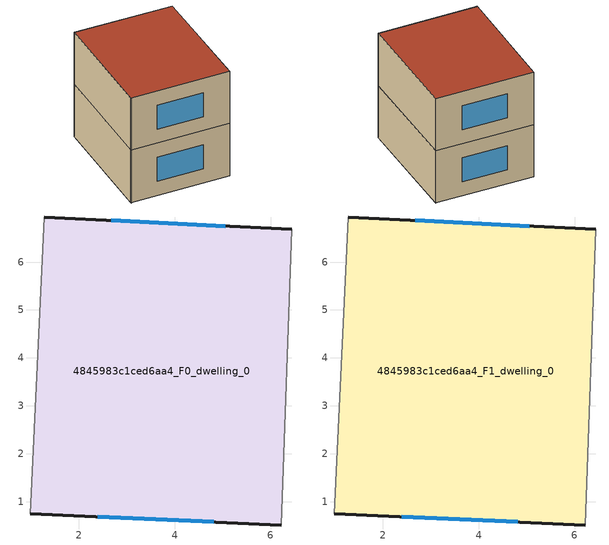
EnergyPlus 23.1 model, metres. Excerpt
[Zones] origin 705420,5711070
4845983c1ced6aa4_F0_dwelling_0
 floor ground (EU_floor_Construction): 6.44,6.68 6.22,0.51 0.98,0.75 1.28,6.94 z0
 wall outside (EU_wall_Construction): 0.98,0.75 6.22,0.51 / 6.44,6.68 1.28,6.94 z0:3
 wall adiabatic (EU_wall_Construction): 6.22,0.51 6.44,6.68 / 1.28,6.94 0.98,0.75 z0:3
 window (EU_Window_Construction): 2.39,0.68 4.81,0.58 / 5.05,6.75 2.67,6.87 z0.81:2.19
4845983c1ced6aa4_F1_dwelling_0
 floor to 4845983c1ced6aa4_F0_dwelling_0 (EU_floor_Construction): 6.44,6.68 6.22,0.51 0.98,0.75 1.28,6.94 z3
 wall outside (EU_wall_Construction): 0.98,0.75 6.22,0.51 / 6.44,6.68 1.28,6.94 z3:6
 wall adiabatic (EU_wall_Construction): 6.22,0.51 6.44,6.68 / 1.28,6.94 0.98,0.75 z3:6
 window (EU_Window_Construction): 2.39,0.68 4.81,0.58 / 5.05,6.75 2.67,6.87 z3.81:5.19
 roof outside (EU_roof_Construction): 6.22,0.51 6.44,6.68 1.28,6.94 0.98,0.75 z6
shading: 6.21,0.51 6.44,6.68 / 1.28,6.94 0.98,0.71 z0:6
[Building]
EU S2 Campaign: North Axis=0; Terrain=City; Solar Distribution=FullExterior
[Site:Location]
London: Latitude=51.5; Longitude=-0.5; Time Zone=0; Elevation=25
[SizingPeriod:WeatherFileDays]
AnnualSizingPeriod: Begin Month=1; Begin Day of Month=1; End Month=12; End Day of Month=31; Day of Week for Start Day=Monday; Use Weather File Daylight Saving Period=No; Use Weather File Rain and Snow Indicators=No
[MATERIAL]
EU_InternalMass_Material: Roughness=MediumRough; Thickness=0.1; Conductivity=1; Density=1800; Specific Heat=900; Thermal Absorptance=0.9; Solar Absorptance=0.7; Visible Absorptance=0.7
[MATERIAL:NOMASS] Roughness=MediumRough; Thermal Absorptance=0.9; Solar Absorptance=0.7; Visible Absorptance=0.7
Name | Thermal Resistance
EU_wall_NoMass | 0.555556
EU_roof_NoMass | 0.510204
EU_floor_NoMass | 1.68919
[WINDOWMATERIAL:SIMPLEGLAZINGSYSTEM]
EU_Window_SimpleGlazing: UFactor=3.96; Solar Heat Gain Coefficient=0.85; Visible Transmittance=0.85
[CONSTRUCTION]
EU_wall_Construction: EU_wall_NoMass
EU_roof_Construction: EU_roof_NoMass
EU_floor_Construction: EU_floor_NoMass
EU_Window_Construction: EU_Window_SimpleGlazing
EU_InternalMass_Construction: EU_InternalMass_Material
[ZONE] Type=1; Multiplier=1; Ceiling Height=autocalculate; Floor Area=autocalculate; Part of Total Floor Area=Yes
Name | Volume
4845983c1ced6aa4_F0_dwelling_0 | 96.6841
4845983c1ced6aa4_F1_dwelling_0 | 96.6833
[INTERNALMASS] Construction=EU_InternalMass_Construction; Surface Area=32.2279
Name | Zone or ZoneList
4845983c1ced6aa4_F0_dwelling_0_EU_InternalMass | 4845983c1ced6aa4_F0_dwelling_0
4845983c1ced6aa4_F1_dwelling_0_EU_InternalMass | 4845983c1ced6aa4_F1_dwelling_0
[OTHEREQUIPMENT] Fuel Type=Electricity; Design Level Calculation Method=Watts/Area; Power per Zone Floor Area=1; Fraction Latent=0; Fraction Radiant=0; Fraction Lost=0; Carbon Dioxide Generation Rate=0; EndUse Subcategory=EU_Step8_InternalGains
Name | Zone or ZoneList or Space or SpaceList | Schedule
EU_Step8_InternalGain_4845983c1ced6aa4_F0_dwelling_0_f000 | 4845983c1ced6aa4_F0_dwelling_0 | EU_Step8_GainSchedule_4845983c1ced6aa4_F0_dwelling_0_f000
EU_Step8_InternalGain_4845983c1ced6aa4_F1_dwelling_0_f000 | 4845983c1ced6aa4_F1_dwelling_0 | EU_Step8_GainSchedule_4845983c1ced6aa4_F1_dwelling_0_f000
[ZONEVENTILATION:DESIGNFLOWRATE] Schedule=EU_AlwaysOn; Design Flow Rate Calculation Method=AirChanges/Hour; Air Changes per Hour=0.48; Ventilation Type=Natural; Fan Pressure Rise=0; Fan Total Efficiency=1; Constant Term Coefficient=1; Temperature Term Coefficient=0; Velocity Term Coefficient=0; Velocity Squared Term Coefficient=0; Minimum Indoor Temperature=-100; Maximum Indoor Temperature=100; Delta Temperature=-100; Minimum Outdoor Temperature=-100; Maximum Outdoor Temperature=100; Maximum Wind Speed=40
Name | Zone or ZoneList or Space or SpaceList
EU_ConstantAir_4845983c1ced6aa4_F0_dwelling_0 | 4845983c1ced6aa4_F0_dwelling_0
EU_ConstantAir_4845983c1ced6aa4_F1_dwelling_0 | 4845983c1ced6aa4_F1_dwelling_0
[HVACTEMPLATE:THERMOSTAT] Constant Heating Setpoint=20; Constant Cooling Setpoint=50
EU_HeatOnly_4845983c1ced6aa4_F0_dwelling_0; EU_HeatOnly_4845983c1ced6aa4_F1_dwelling_0
[HVACTEMPLATE:ZONE:IDEALLOADSAIRSYSTEM] System Availability Schedule=EU_AlwaysOn; Maximum Heating Supply Air Temperature=50; Minimum Cooling Supply Air Temperature=13; Maximum Heating Supply Air Humidity Ratio=0.0156; Minimum Cooling Supply Air Humidity Ratio=0.0077; Heating Limit=NoLimit; Cooling Limit=NoLimit; Heating Availability Schedule=EU_AlwaysOn; Cooling Availability Schedule=EU_CoolingOff; Dehumidification Control Type=ConstantSensibleHeatRatio; Cooling Sensible Heat Ratio=0.7; Dehumidification Setpoint=60; Humidification Control Type=None; Humidification Setpoint=30; Outdoor Air Method=None; Outdoor Air Flow Rate per Person=0.00944; Outdoor Air Flow Rate per Zone Floor Area=0; Outdoor Air Flow Rate per Zone=0; Demand Controlled Ventilation Type=None; Outdoor Air Economizer Type=NoEconomizer; Heat Recovery Type=None; Sensible Heat Recovery Effectiveness=0.7; Latent Heat Recovery Effectiveness=0.65
Name | Template Thermostat
4845983c1ced6aa4_F0_dwelling_0 | EU_HeatOnly_4845983c1ced6aa4_F0_dwelling_0
4845983c1ced6aa4_F1_dwelling_0 | EU_HeatOnly_4845983c1ced6aa4_F1_dwelling_0
[SIZING:ZONE] Zone Cooling Design Supply Air Temperature Input Method=SupplyAirTemperature; Zone Cooling Design Supply Air Temperature=13; Zone Heating Design Supply Air Temperature Input Method=SupplyAirTemperature; Zone Heating Design Supply Air Temperature=50; Zone Cooling Design Supply Air Humidity Ratio=0.008; Zone Heating Design Supply Air Humidity Ratio=0.008; Cooling Design Air Flow Method=DesignDay; Cooling Design Air Flow Rate=0; Cooling Minimum Air Flow per Zone Floor Area=0.000762; Cooling Minimum Air Flow=0; Cooling Minimum Air Flow Fraction=0.2; Heating Design Air Flow Method=DesignDay; Heating Design Air Flow Rate=0; Heating Maximum Air Flow per Zone Floor Area=0.002032; Heating Maximum Air Flow=0.141576; Heating Maximum Air Flow Fraction=0.3; Account for Dedicated Outdoor Air System=No; Dedicated Outdoor Air System Control Strategy=NeutralSupplyAir; Dedicated Outdoor Air Low Setpoint Temperature for Design=autosize; Dedicated Outdoor Air High Setpoint Temperature for Design=autosize; Zone Load Sizing Method=Sensible Load Only No Latent Load; Zone Latent Cooling Design Supply Air Humidity Ratio Input Method=HumidityRatioDifference; Zone Cooling Design Supply Air Humidity Ratio Difference=0.005; Zone Latent Heating Design Supply Air Humidity Ratio Input Method=HumidityRatioDifference; Zone Humidification Design Supply Air Humidity Ratio Difference=0.005
4845983c1ced6aa4_F0_dwelling_0; 4845983c1ced6aa4_F1_dwelling_0
[SCHEDULE:CONSTANT]
Name | Hourly Value
EU_AlwaysOn | 1
EU_CoolingOff | 0
[SCHEDULE:FILE] Column Number=1; Rows to Skip at Top=0; Number of Hours of Data=8760; Column Separator=Comma; Interpolate to Timestep=No; Minutes per Item=60; Adjust Schedule for Daylight Savings=Yes
Name | File
EU_Step8_GainSchedule_4845983c1ced6aa4_F0_dwelling_0_f000 | ../../schedules/4845983c1ced6aa4/4845983c1ced6aa4_F0_dwelling_0_f000_gain.csv
EU_Step8_GainSchedule_4845983c1ced6aa4_F1_dwelling_0_f000 | ../../schedules/4845983c1ced6aa4/4845983c1ced6aa4_F1_dwelling_0_f000_gain.csv
